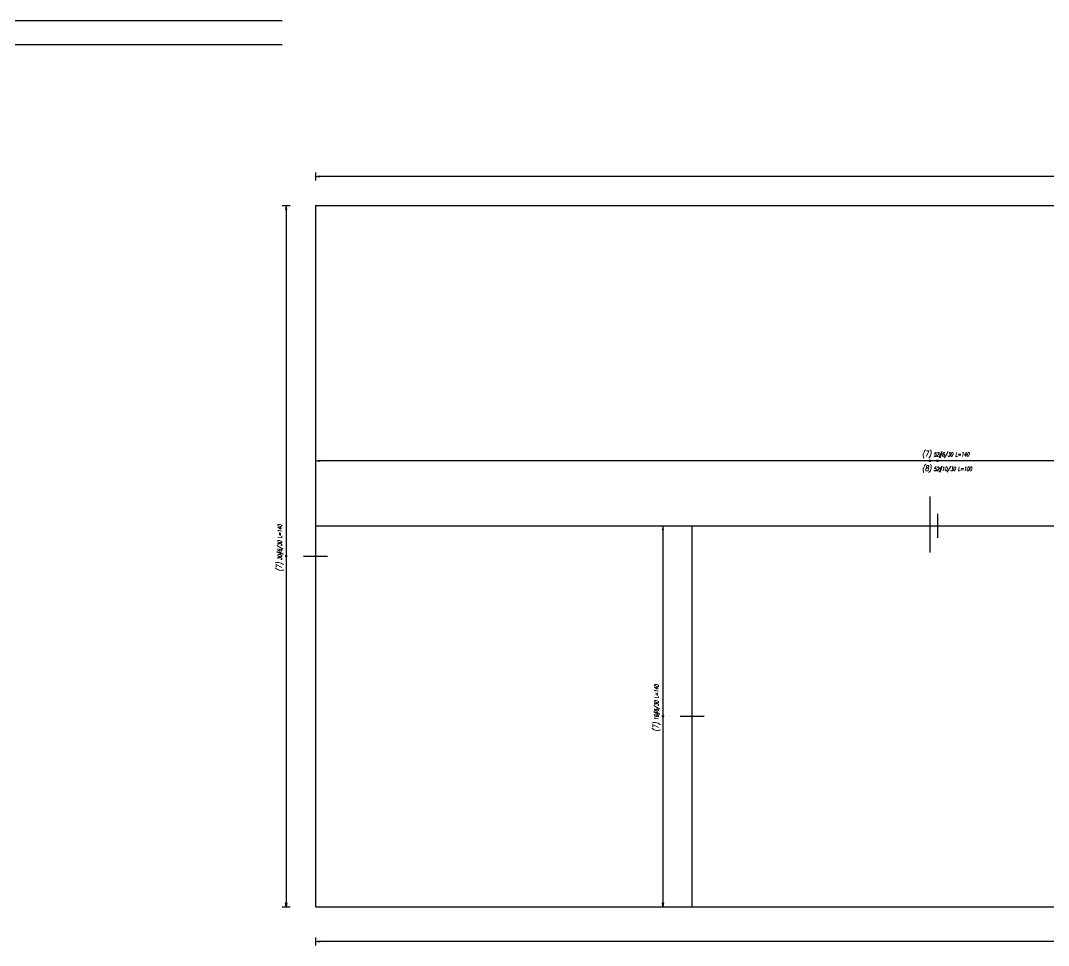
# Model space of a CAD drawing. Header units: millimetres. Extents: x 33705 to 38041, y -57970 to -55402.
# Drawn here: x 35472 to 36757, y -56571 to -55415 of the extents above; entities that cross this region are included whole.
import ezdxf

# ---------------------------------------------------------------- set-up
doc = ezdxf.new("R2010")
doc.units = ezdxf.units.MM
doc.header["$LTSCALE"] = 50
for name, color, linetype in [('1', 1, 'Continuous'), ('3', 3, 'Continuous'), ('ZBROJA_PRET', 161, 'Continuous'), ('ZBROJA_ZASIEG', 253, 'Continuous'), ('ZBROJA_ZLICZAC', 125, 'Continuous')]:
    doc.layers.add(name, color=color, linetype=linetype)
doc.styles.add('STYL_ZBROJA', font='romanszb.shx', dxfattribs={"width": 0.65, "oblique": 12})

msp = doc.modelspace()

# ---------------------------------------------------------------- linework, layer by layer
at = {"layer": '1'}
msp.add_lwpolyline([(35840.351, -56046.558), (37395.351, -56046.558)], dxfattribs=at)
at = {"layer": '3'}
msp.add_line((35840.351, -55646.558), (38026.351, -55646.558), dxfattribs=at)
for points in [[(35840.351, -55646.558), (35840.351, -56522.558), (36976.851, -56522.558), (36976.851, -56452.558), (37395.351, -56452.558)], [(36311.351, -56522.558), (36311.351, -56046.558)]]:
    msp.add_lwpolyline(points, dxfattribs=at)
at = {"layer": 'ZBROJA_PRET'}
for p, q in [((34598.765, -55415.297), (35798.765, -55415.297)), ((34598.765, -55445), (35798.765, -55445)), ((36608.385, -56009.765), (36608.385, -56079.765)), ((36617.851, -56031.558), (36617.851, -56061.558)), ((35825.351, -56084.558), (35855.351, -56084.558)), ((36296.351, -56284.558), (36326.351, -56284.558))]:
    msp.add_line(p, q, dxfattribs=at)
at = {"layer": 'ZBROJA_ZASIEG'}
for p, q in [((35840.351, -55605.039), (35840.351, -55615.039)), ((35798.832, -55646.558), (35808.832, -55646.558)), ((35840.351, -55960.379), (35840.351, -55970.379)), ((35840.351, -55960.379), (35840.351, -55970.379)), ((36269.832, -56046.558), (36279.832, -56046.558)), ((35798.832, -56522.558), (35808.832, -56522.558)), ((36269.832, -56522.558), (36279.832, -56522.558)), ((35840.351, -56560.898), (35840.351, -56570.898))]:
    msp.add_line(p, q, dxfattribs=at)
for points in [[(38021.351, -55610.039), (38021.351, -55610.814), (38026.351, -55610.039), (38021.351, -55609.264), (38021.351, -55610.039), (35845.351, -55610.039), (35845.351, -55610.814), (35840.351, -55610.039), (35845.351, -55609.264), (35845.351, -55610.039)], [(35803.832, -55651.558), (35804.607, -55651.558), (35803.832, -55646.558), (35803.057, -55651.558), (35803.832, -55651.558), (35803.832, -56517.558), (35804.607, -56517.558), (35803.832, -56522.558), (35803.057, -56517.558), (35803.832, -56517.558)], [(37390.351, -55965.379), (37390.351, -55966.154), (37395.351, -55965.379), (37390.351, -55964.604), (37390.351, -55965.379), (35845.351, -55965.379), (35845.351, -55966.154), (35840.351, -55965.379), (35845.351, -55964.604), (35845.351, -55965.379)], [(37390.351, -55965.379), (37390.351, -55966.154), (37395.351, -55965.379), (37390.351, -55964.604), (37390.351, -55965.379), (35845.351, -55965.379), (35845.351, -55966.154), (35840.351, -55965.379), (35845.351, -55964.604), (35845.351, -55965.379)], [(36274.832, -56051.558), (36275.607, -56051.558), (36274.832, -56046.558), (36274.057, -56051.558), (36274.832, -56051.558), (36274.832, -56517.558), (36275.607, -56517.558), (36274.832, -56522.558), (36274.057, -56517.558), (36274.832, -56517.558)], [(38021.351, -56565.898), (38021.351, -56566.673), (38026.351, -56565.898), (38021.351, -56565.123), (38021.351, -56565.898), (35845.351, -56565.898), (35845.351, -56566.673), (35840.351, -56565.898), (35845.351, -56565.123), (35845.351, -56565.898)]]:
    msp.add_lwpolyline(points, dxfattribs=at)
at = {"layer": 'ZBROJA_ZASIEG', "const_width": 1.575}
for points in [[(36607.598, -55965.379, 1), (36609.173, -55965.379, 1)], [(36617.063, -55965.379, 1), (36618.638, -55965.379, 1)], [(35803.045, -56084.558, 1), (35804.62, -56084.558, 1)], [(36274.045, -56284.558, 1), (36275.62, -56284.558, 1)]]:
    msp.add_lwpolyline(points, format="xyb", close=True, dxfattribs=at)

# ---------------------------------------------------------------- texts
at = {"layer": 'ZBROJA_ZLICZAC', "char_height": 10, "attachment_point": 7, "style": 'STYL_ZBROJA'}
for s, insert in [('\\H7;\\C71;\\H5;\\C256;\\H7;\\C71;(7)\\H5;\\C256; 52#6/30 L=140', (36598.781, -55962.172)), ('\\H7;\\C71;\\H5;\\C256;\\H7;\\C71;(8)\\H5;\\C256; 52#10/30 L=100', (36598.781, -55980.379))]:
    msp.add_mtext(s, dxfattribs=dict(at, insert=insert))
at = {"layer": 'ZBROJA_ZLICZAC', "char_height": 10, "attachment_point": 7, "rotation": 90, "style": 'STYL_ZBROJA'}
for s, insert in [('\\H7;\\C71;\\H5;\\C256;\\H7;\\C71;(7)\\H5;\\C256; 30#6/30 L=140', (35800.625, -56103.629)), ('\\H7;\\C71;\\H5;\\C256;\\H7;\\C71;(7)\\H5;\\C256; 16#6/30 L=140', (36271.625, -56303.629))]:
    msp.add_mtext(s, dxfattribs=dict(at, insert=insert))

doc.saveas('drawing.dxf')
